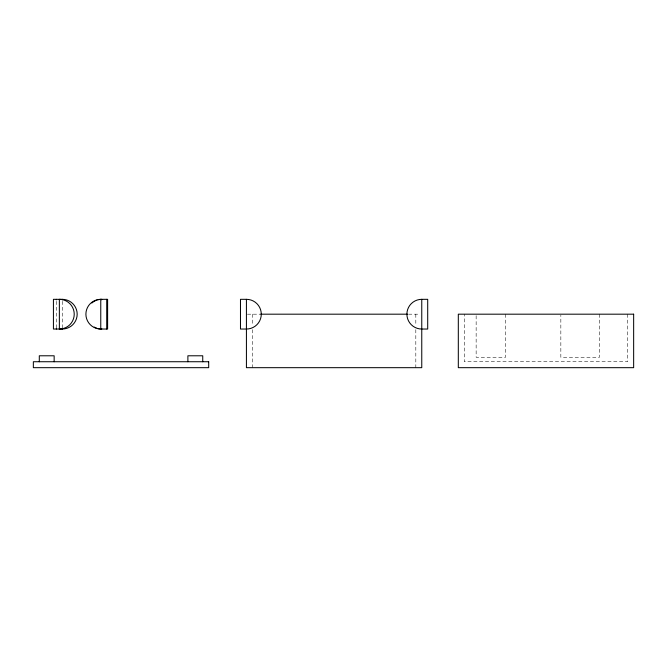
<?xml version="1.0" encoding="UTF-8"?>
<svg xmlns="http://www.w3.org/2000/svg" width="667" height="667" viewBox="0 0 667 667"><rect width="100%" height="100%" fill="white"/><g stroke="black" fill="none" stroke-linecap="round" stroke-linejoin="round"><path stroke-width="0.5" stroke-dasharray="3.33 2.5" d="M247.415 314.182L260.288 314.182M408.529 314.182L419.776 314.182M627.705 314.182L627.705 361.731L464.257 361.731L464.257 314.182M599.475 314.182L599.475 357.279L560.839 357.279L560.839 315.208M505.561 314.182L505.561 357.279L476.146 357.279L476.146 315.208M415.816 314.182L415.816 325.496M415.816 329.615L415.816 367.675M252.368 314.182L252.368 325.496M252.368 329.615L252.368 367.675M62.314 301.317L62.314 328.539M56.37 301.317L56.37 328.014"/><path stroke-width="1" d="M62.314 299.325L53.427 299.325L53.427 329.039L62.314 329.039A14.857 14.857 0 0 0 77.172 314.182A14.857 14.857 0 0 0 62.314 299.325L62.314 299.833M100.767 299.325L107.612 299.325L107.612 329.039L100.767 329.039A14.857 14.857 0 0 1 85.901 314.182A14.857 14.857 0 0 1 100.767 299.325L100.767 329.039M246.423 299.325L240.479 299.325L240.479 329.039L246.423 329.039A14.857 14.857 0 0 0 261.281 314.182A14.857 14.857 0 0 0 246.423 299.325L246.423 367.675L421.761 367.675L421.761 299.325L427.705 299.325L427.705 329.039L421.761 329.039A14.857 14.857 0 0 1 406.903 314.182A14.857 14.857 0 0 1 421.761 299.325M260.697 314.182L407.487 314.182M202.743 361.731L202.743 355.786L187.886 355.786L187.886 361.731M106.712 299.325L106.712 329.039M101.676 299.833L101.676 299.325A14.857 14.857 0 0 0 97.824 299.833M101.676 328.539L101.676 329.039A14.857 14.857 0 0 1 97.824 328.539M62.314 328.539L62.314 329.039M56.37 299.325L56.37 299.833M56.37 328.539L56.37 329.039M54.152 361.731L54.152 355.786L39.295 355.786L39.295 361.731M96.898 328.256A14.857 14.857 0 0 1 94.247 327.055M91.871 303.018A14.857 14.857 0 0 1 96.898 300.108M633.65 314.182L458.312 314.182L458.312 367.675L633.65 367.675L633.65 314.182M208.688 361.731L33.35 361.731L33.35 367.675L208.688 367.675L208.688 361.731M59.363 329.039L59.363 299.325A14.857 14.857 0 0 1 74.229 314.182A14.857 14.857 0 0 1 59.363 329.039"/></g></svg>
